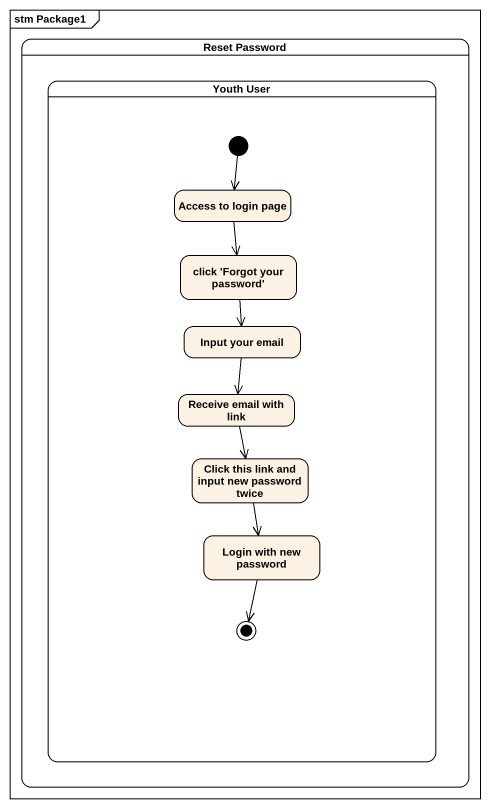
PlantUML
@startuml
mainframe stm Package1
hide empty description
state "Reset Password" as Reset_Password {
  state "Youth User" as Youth_User {
    state "Access to login page" as Access_to_login_page
    state "click 'Forgot your password'" as click_Forgot_your_password
    state "Input your email" as Input_your_email
    state "Receive email with link" as Receive_email_with_link
    state "Click this link and input new password twice" as Click_this_link_and_input
    state "Login with new password" as Login_with_new_password
    [*] --> Access_to_login_page
    Login_with_new_password --> [*]
  }
}
Access_to_login_page --> click_Forgot_your_password
click_Forgot_your_password --> Input_your_email
Input_your_email --> Receive_email_with_link
Receive_email_with_link --> Click_this_link_and_input
Click_this_link_and_input --> Login_with_new_password
@enduml
